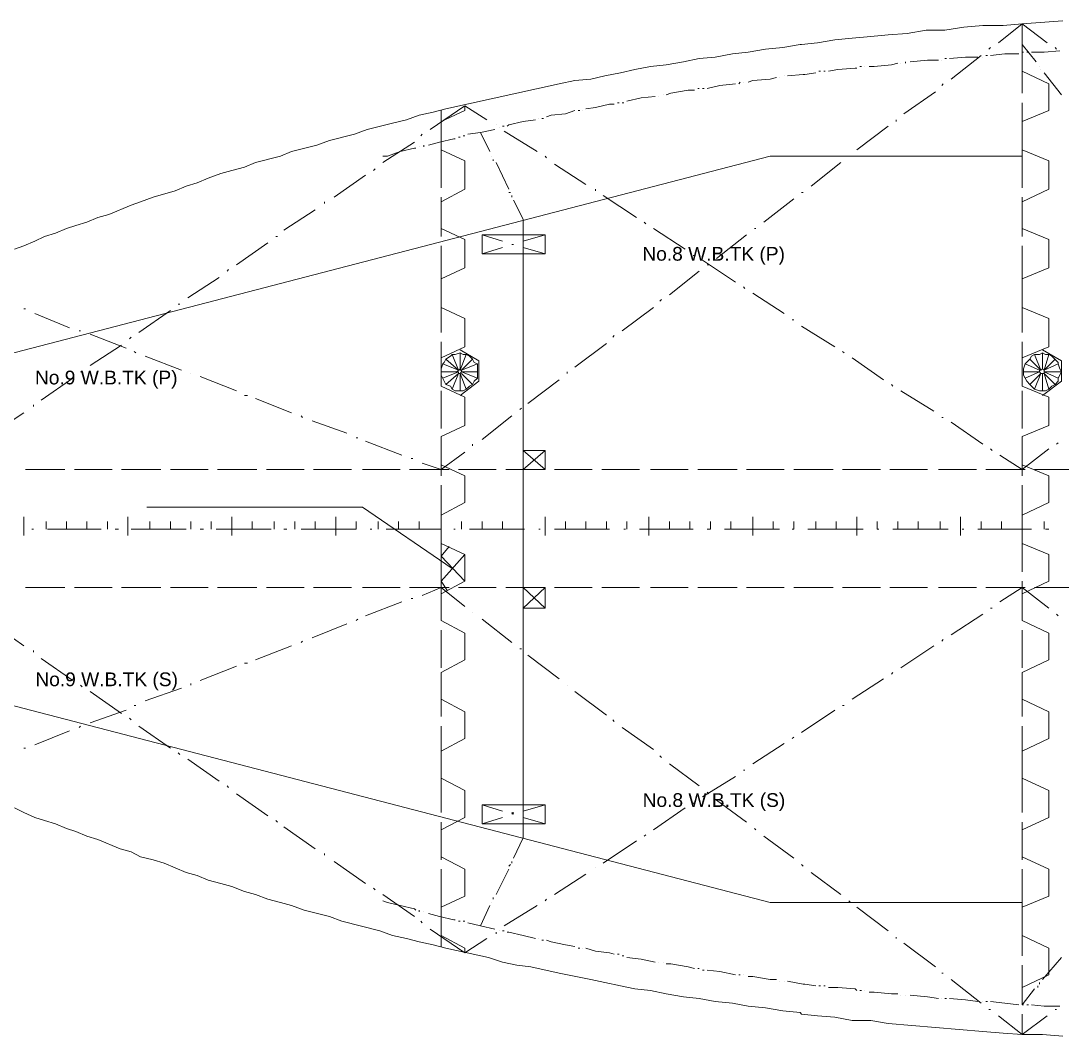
# Model space of a CAD drawing. Header units: millimetres. Extents: x -1005 to 291095, y 1156 to 46131.
# Drawn here: x 50170 to 95730, y 1431 to 45856 of the extents above; entities that cross this region are included whole.
import ezdxf

# ---------------------------------------------------------------- set-up
doc = ezdxf.new("R2010")
doc.units = ezdxf.units.MM
doc.layers.add('PDF_Geomertry', color=7, linetype='Continuous')
doc.styles.get("Standard").update_dxf_attribs({"font": 'arial.ttf'})

msp = doc.modelspace()

# ---------------------------------------------------------------- linework, layer by layer
at = {"layer": 'PDF_Geomertry', "lineweight": 5}
for points in [[(49894, 35869), (50307, 36007), (50789, 36213), (51203, 36420), (51685, 36558), (52167, 36764), (52580, 36902), (53062, 37040), (53544, 37246), (54027, 37384), (54991, 37797), (55404, 37935), (55955, 38142), (56919, 38417), (57401, 38624), (57884, 38762), (58366, 38968), (58917, 39175), (59399, 39313), (59950, 39450), (60432, 39657), (61534, 39932), (62016, 40139), (63118, 40415), (63669, 40621), (64771, 40897), (65322, 41103), (66424, 41379), (67044, 41517), (67595, 41723), (68215, 41861), (68766, 41999), (73725, 43101), (74414, 43238), (75102, 43307), (75722, 43445), (76411, 43583), (77031, 43721), (77720, 43858), (78408, 43927), (79166, 44065), (79855, 44203), (80543, 44272), (81301, 44409), (81990, 44478), (82747, 44616), (83505, 44685), (84263, 44823), (84332, 44823), (85020, 44892), (85778, 45029), (86536, 45098), (87362, 45167), (88120, 45236), (88946, 45305), (89773, 45442), (90599, 45442), (91426, 45580), (92252, 45649), (93148, 45649), (93974, 45718), (95765, 45856)], [(92941, 44892), (93974, 45718)], [(95076, 44892), (93974, 45718), (93974, 44823), (94594, 44065)], [(92528, 44616), (92597, 44685)], [(93974, 44823), (93974, 43652), (95145, 43101), (95145, 41930), (93974, 41448), (93974, 40208), (95145, 39726), (95145, 38486), (93974, 37935), (93974, 36764), (95145, 36282), (95145, 35042), (93974, 34560), (93974, 33320), (95145, 32838), (95145, 31599), (93974, 31116), (93974, 29877), (95145, 29395), (95145, 28155), (93974, 27673), (93974, 26433), (95145, 25951), (95145, 24780), (93974, 24229), (93974, 23609), (93974, 22989), (95145, 22507), (95145, 21336), (93974, 20785), (93974, 19614), (95145, 19063), (95145, 17892), (93974, 17341), (93974, 16171), (95145, 15620), (95145, 14449), (93974, 13898), (93974, 12727), (95145, 12176), (95145, 11005), (93974, 10454), (93974, 9283), (95145, 8732), (95145, 7561), (93974, 7079), (93974, 5839), (95145, 5288), (95145, 4117), (93974, 3566), (93974, 2809), (94043, 2809)], [(95489, 44616), (95420, 44685)], [(90668, 44203), (90599, 44203)], [(92046, 44272), (91495, 44272), (90806, 44203)], [(90875, 43307), (92183, 44340)], [(92252, 44272), (92252, 44272)], [(92459, 44340), (92390, 44340)], [(93836, 44409), (93216, 44409), (92597, 44340)], [(94043, 44478), (93974, 44478)], [(93974, 42687), (93974, 44409)], [(94250, 44478), (94181, 44478)], [(95627, 44547), (94938, 44478), (94387, 44478)], [(86742, 43789), (86673, 43789), (85916, 43721), (85502, 43652)], [(86949, 43858), (86880, 43858)], [(87087, 43858), (87087, 43858)], [(88533, 43996), (88257, 43927), (87500, 43858), (87293, 43858)], [(88671, 43996), (88671, 43996)], [(88877, 44065), (88877, 43996)], [(90324, 44134), (89842, 44134), (89084, 44065)], [(90461, 44134), (90461, 44134)], [(94732, 43858), (94732, 43858)], [(83230, 43376), (82954, 43307), (82196, 43238), (81990, 43170)], [(83367, 43376), (83367, 43376)], [(83574, 43445), (83574, 43445)], [(84951, 43583), (84469, 43514), (84400, 43514), (83712, 43445)], [(85158, 43652), (85089, 43652)], [(85365, 43652), (85296, 43652)], [(94801, 43721), (94801, 43721)], [(94938, 43583), (95696, 42619)], [(79855, 42894), (79786, 42894)], [(80061, 42894), (79992, 42894)], [(81439, 43101), (80750, 43032), (80199, 42894)], [(81645, 43170), (81577, 43101)], [(81783, 43170), (81783, 43170)], [(90461, 43032), (90530, 43101)], [(77926, 42550), (77306, 42481), (76686, 42343)], [(78064, 42550), (78064, 42550)], [(78271, 42619), (78271, 42619)], [(79648, 42825), (79373, 42825), (78615, 42687), (78408, 42619)], [(88808, 41792), (90186, 42756)], [(68077, 41103), (69592, 42136), (70557, 41517)], [(68559, 23609), (68559, 24229), (69592, 24780), (69592, 25951), (68559, 26433), (68559, 27673), (69592, 28155), (69592, 29395), (68559, 29877), (68559, 31116), (69592, 31599), (69592, 32838), (68559, 33320), (68559, 34560), (69592, 35042), (69592, 36282), (68559, 36764), (68559, 37935), (69592, 38486), (69592, 39726), (68559, 40208), (68559, 41448), (69592, 41930), (69592, 42136)], [(68559, 40621), (68559, 41930)], [(74414, 41930), (74000, 41792), (73380, 41723), (73174, 41654)], [(74620, 41930), (74551, 41930)], [(74758, 41930), (74758, 41930)], [(76135, 42205), (75929, 42205), (75309, 42068), (74896, 41999)], [(76342, 42274), (76273, 42274)], [(76549, 42274), (76480, 42274)], [(93974, 40621), (93974, 42274)], [(72692, 41517), (72141, 41448), (71521, 41310), (71452, 41241)], [(72829, 41585), (72829, 41585)], [(73036, 41585), (72967, 41585)], [(88464, 41448), (88464, 41517)], [(70901, 41103), (70281, 40966), (69730, 40897)], [(70970, 41310), (70970, 41310)], [(71108, 41172), (71108, 41172)], [(71314, 41241), (71245, 41241)], [(72761, 40139), (71314, 41034)], [(86742, 40208), (88120, 41241)], [(66011, 39657), (67388, 40552)], [(67664, 40828), (67733, 40897)], [(69179, 40690), (69110, 40690), (68490, 40552), (68008, 40415)], [(69386, 40759), (69317, 40759)], [(69592, 40828), (69523, 40828)], [(70281, 40966), (70694, 40139)], [(67457, 40277), (67388, 40277), (66768, 40139), (66217, 39932), (66011, 39932)], [(67595, 40346), (67595, 40346)], [(67802, 40415), (67802, 40346)], [(68559, 38555), (68559, 40208)], [(93974, 38555), (93974, 40208)], [(46657, 30497), (82954, 39932), (93974, 39932)], [(70763, 39932), (70763, 39932)], [(70832, 39795), (70832, 39726)], [(70970, 39657), (71521, 38486)], [(73174, 39864), (73105, 39932)], [(84745, 38624), (86053, 39657)], [(86398, 39932), (86467, 39932)], [(65598, 39313), (65666, 39381)], [(74896, 38693), (73518, 39588)], [(63876, 38142), (65253, 39106)], [(71521, 38348), (71590, 38348)], [(75309, 38417), (75309, 38486)], [(84332, 38348), (84400, 38348)], [(63462, 37866), (63462, 37935)], [(68559, 36420), (68559, 38142)], [(71659, 38211), (71659, 38142)], [(71727, 9214), (72141, 10110), (72141, 37177), (71727, 38004)], [(77100, 37246), (75653, 38211)], [(82679, 37040), (83987, 38073)], [(93974, 36420), (93974, 38142)], [(61672, 36695), (63049, 37591)], [(77513, 36971), (77444, 37040)], [(70350, 36489), (71245, 36213)], [(72141, 36213), (73105, 36489)], [(79235, 35869), (77857, 36764)], [(80612, 35456), (81921, 36489)], [(82265, 36764), (82334, 36764)], [(59605, 35180), (60983, 36144)], [(61327, 36420), (61396, 36420)], [(68559, 34354), (68559, 36007)], [(93974, 34354), (93974, 36007)], [(70350, 35662), (71245, 35938)], [(72141, 35938), (73105, 35662)], [(79648, 35593), (79579, 35593)], [(81439, 34422), (79992, 35387)], [(80199, 35180), (80268, 35180)], [(57470, 33734), (58848, 34629)], [(59192, 34905), (59261, 34973)], [(78546, 33871), (79855, 34905)], [(81852, 34147), (81783, 34216)], [(68559, 32218), (68559, 33940)], [(83574, 33045), (82196, 33940)], [(93974, 32218), (93974, 33871)], [(57057, 33458), (57126, 33458)], [(76480, 32287), (77857, 33320)], [(78133, 33596), (78202, 33665)], [(50376, 33252), (50307, 33252)], [(52305, 32425), (50789, 33045)], [(55335, 32218), (56713, 33183)], [(83987, 32769), (83918, 32769)], [(85778, 31599), (84332, 32494)], [(52787, 32287), (52718, 32287)], [(54784, 31530), (53200, 32150)], [(54922, 31943), (54991, 32012)], [(76067, 32012), (76135, 32081)], [(53200, 30772), (54578, 31667)], [(68559, 30152), (68559, 31805)], [(69386, 29463), (70212, 30083), (70212, 30979), (69386, 31461)], [(74414, 30703), (75791, 31736)], [(93974, 30152), (93974, 31805)], [(94869, 31461), (95696, 30979), (95696, 30083), (94869, 29463)], [(55197, 31323), (55129, 31392)], [(57195, 30565), (55611, 31185)], [(68628, 30841), (69317, 30565), (68766, 31048)], [(69317, 30565), (69041, 31254)], [(69386, 30634), (69386, 31323)], [(69386, 30565), (69661, 31254)], [(70143, 30841), (69455, 30565), (69937, 31048)], [(86191, 31323), (86122, 31392)], [(87913, 30152), (86536, 31116)], [(94319, 31048), (94801, 30565), (94525, 31254)], [(94869, 30634), (94869, 31323)], [(95145, 31254), (94938, 30565), (95558, 30841)], [(94938, 30565), (95420, 31048)], [(94732, 30565), (94112, 30841)], [(51065, 29257), (52442, 30221)], [(52787, 30497), (52856, 30497)], [(57608, 30428), (57608, 30428)], [(59605, 29670), (58021, 30290)], [(69248, 30497), (68559, 30497)], [(69317, 30497), (68628, 30221)], [(69041, 29739), (69317, 30428), (68766, 29946)], [(69661, 29739), (69386, 30428), (69386, 29670)], [(70143, 30221), (69455, 30497), (70143, 30497)], [(69455, 30428), (69937, 29946)], [(72347, 29119), (73725, 30152)], [(74069, 30428), (74069, 30497)], [(94043, 30497), (94732, 30497), (94112, 30221)], [(94319, 29946), (94801, 30428), (94525, 29739)], [(94869, 30428), (94869, 29670)], [(95696, 30497), (94938, 30497), (95558, 30221)], [(95420, 29946), (94938, 30428), (95145, 29739)], [(68559, 28017), (68559, 29670)], [(88326, 29877), (88257, 29946)], [(90117, 28775), (88671, 29670)], [(93974, 28017), (93974, 29670)], [(60088, 29463), (59950, 29463)], [(62016, 28706), (60432, 29326)], [(48930, 27810), (50307, 28706)], [(50721, 28981), (50721, 29050)], [(72003, 28844), (72072, 28912)], [(62498, 28499), (62429, 28568)], [(64427, 27810), (62911, 28361)], [(70350, 27535), (71659, 28568)], [(90530, 28499), (90461, 28499)], [(92252, 27328), (90875, 28293)], [(64909, 27604), (64840, 27604)], [(66837, 26846), (65253, 27466)], [(68559, 25951), (68559, 27604)], [(93974, 25951), (93974, 27604)], [(95489, 27328), (95558, 27397)], [(69592, 26984), (68559, 26226), (67733, 26502)], [(69937, 27259), (69937, 27328)], [(71383, 26226), (73105, 26226), (72141, 27053)], [(73105, 27053), (72141, 26226)], [(92665, 27053), (92597, 27122)], [(93010, 26846), (93974, 26226), (95145, 27122)], [(67319, 26708), (67251, 26708)], [(50376, 26226), (52098, 26226)], [(52511, 26226), (54164, 26226)], [(54578, 26226), (56299, 26226)], [(56713, 26226), (58366, 26226)], [(58779, 26226), (60501, 26226)], [(60914, 26226), (62567, 26226)], [(62980, 26226), (64633, 26226)], [(65115, 26226), (66768, 26226)], [(67182, 26226), (68904, 26226)], [(69317, 26226), (70970, 26226)], [(73518, 26226), (75171, 26226)], [(75584, 26226), (77237, 26226)], [(77720, 26226), (79373, 26226)], [(79786, 26226), (81508, 26226)], [(81921, 26226), (83574, 26226)], [(83987, 26226), (85709, 26226)], [(86122, 26226), (87775, 26226)], [(88189, 26226), (89842, 26226)], [(90324, 26226), (91977, 26226)], [(92390, 26226), (94112, 26226)], [(94525, 26226), (96178, 26226)], [(68559, 23816), (68559, 25538)], [(93974, 23816), (93974, 25538)], [(50307, 23334), (50307, 24160)], [(54853, 23334), (54853, 24160)], [(55680, 24573), (65115, 24573), (69041, 21887)], [(59399, 23334), (59399, 24160)], [(63945, 23334), (63945, 24160)], [(68559, 23334), (68559, 24160)], [(73105, 23334), (73105, 24160)], [(77651, 23334), (77651, 24160)], [(82196, 23334), (82196, 24160)], [(86742, 23334), (86742, 24160)], [(91288, 23334), (91288, 24160)], [(51272, 23609), (51272, 23953)], [(52167, 23609), (52167, 23953)], [(53062, 23609), (53062, 23953)], [(53958, 23609), (53958, 23953)], [(55817, 23609), (55817, 23953)], [(56713, 23609), (56713, 23953)], [(57608, 23609), (57608, 23953)], [(58503, 23609), (58503, 23953)], [(60294, 23609), (60294, 23953)], [(61258, 23609), (61258, 23953)], [(62154, 23609), (62154, 23953)], [(62429, 23609), (64840, 23609), (64840, 23953)], [(63049, 23609), (63049, 23953)], [(65804, 23609), (65804, 23953)], [(66700, 23609), (66700, 23953)], [(67595, 23609), (67595, 23953)], [(69455, 23609), (69455, 23953)], [(70350, 23609), (70350, 23953)], [(71245, 23609), (71245, 23953)], [(72141, 23609), (72141, 23953)], [(74000, 23609), (74000, 23953)], [(74896, 23609), (74896, 23953)], [(75791, 23609), (75791, 23953)], [(76686, 23609), (76686, 23953)], [(78546, 23609), (78546, 23953)], [(79441, 23609), (79441, 23953)], [(80199, 23609), (80337, 23609), (80337, 23953)], [(81232, 23609), (81232, 23953)], [(83092, 23609), (83092, 23953)], [(83918, 23609), (83987, 23609), (83987, 23953)], [(84951, 23609), (84951, 23953)], [(85847, 23609), (85847, 23953)], [(87638, 23953), (87638, 23609), (87706, 23609)], [(88533, 23609), (88533, 23953)], [(89428, 23609), (89428, 23953)], [(90393, 23609), (90393, 23953)], [(92183, 23609), (92183, 23953)], [(93079, 23609), (93079, 23953)], [(93974, 23609), (93974, 23953)], [(94938, 23609), (94938, 23953)], [(50652, 23609), (50721, 23609)], [(51340, 23609), (53682, 23609)], [(54302, 23609), (54440, 23609)], [(54991, 23609), (57401, 23609)], [(58021, 23609), (58159, 23609)], [(58710, 23609), (61121, 23609)], [(61672, 23609), (61809, 23609)], [(65460, 23609), (65529, 23609)], [(66149, 23609), (68559, 23609), (68559, 22989), (69592, 22507), (69592, 21336), (68559, 20785), (68559, 19614), (69592, 19063), (69592, 17892), (68559, 17341), (68559, 16171), (69592, 15620), (69592, 14449), (68559, 13898), (68559, 12727), (69592, 12176), (69592, 11005), (68559, 10454), (68559, 9283), (69592, 8732), (69592, 7561), (68559, 7079), (68559, 5839), (69592, 5288), (69592, 5082)], [(68559, 21749), (68559, 23402)], [(69110, 23609), (69179, 23609)], [(69799, 23609), (72210, 23609)], [(72829, 23609), (72898, 23609)], [(73518, 23609), (75929, 23609)], [(76549, 23609), (76618, 23609)], [(77237, 23609), (79579, 23609)], [(80957, 23609), (83367, 23609)], [(84607, 23609), (87018, 23609)], [(88326, 23609), (90737, 23609)], [(91357, 23609), (91426, 23609)], [(92046, 23609), (94387, 23609)], [(93974, 21749), (93974, 23402)], [(95007, 23609), (95145, 23609)], [(69592, 21336), (68559, 22438), (68904, 22851)], [(68559, 19683), (68559, 21336), (69592, 22507)], [(68559, 22438), (68559, 21336), (68835, 20923)], [(50376, 21061), (52098, 21061)], [(52511, 21061), (54164, 21061)], [(54578, 21061), (56299, 21061)], [(56713, 21061), (58366, 21061)], [(58779, 21061), (60501, 21061)], [(60914, 21061), (62567, 21061)], [(62980, 21061), (64633, 21061)], [(65115, 21061), (66768, 21061)], [(67182, 21061), (68904, 21061)], [(69592, 20234), (68559, 21061), (67733, 20716)], [(69317, 21061), (70970, 21061)], [(71383, 21061), (73105, 21061), (72141, 20165)], [(73105, 20165), (72141, 21061)], [(73518, 21061), (75171, 21061)], [(75584, 21061), (77237, 21061)], [(77720, 21061), (79373, 21061)], [(79786, 21061), (81508, 21061)], [(81921, 21061), (83574, 21061)], [(83987, 21061), (85709, 21061)], [(86122, 21061), (87775, 21061)], [(88189, 21061), (89842, 21061)], [(90324, 21061), (91977, 21061)], [(92390, 21061), (94112, 21061)], [(93010, 20441), (93974, 21061), (95145, 20165)], [(93974, 19683), (93974, 21336)], [(94525, 21061), (96178, 21061)], [(67319, 20579), (67251, 20579)], [(66837, 20441), (65253, 19821)], [(92665, 20165), (92597, 20165)], [(64909, 19683), (64840, 19614)], [(69937, 19959), (69937, 19959)], [(70350, 19683), (71659, 18650)], [(92252, 19890), (90875, 18994)], [(95489, 19890), (95558, 19821)], [(48930, 19477), (50307, 18512)], [(64427, 19477), (62911, 18857)], [(68559, 17548), (68559, 19201)], [(93974, 17548), (93974, 19201)], [(62498, 18719), (62429, 18650)], [(90530, 18788), (90461, 18719)], [(50721, 18306), (50721, 18237)], [(62016, 18512), (60432, 17892)], [(72003, 18375), (72072, 18375)], [(90117, 18512), (88671, 17548)], [(51065, 17961), (52442, 16997)], [(72347, 18099), (73725, 17066)], [(59605, 17617), (58021, 16997)], [(60088, 17755), (59950, 17755)], [(88326, 17341), (88257, 17273)], [(57608, 16859), (57608, 16790)], [(68559, 15413), (68559, 17135)], [(87913, 17066), (86536, 16171)], [(93974, 15413), (93974, 17135)], [(46381, 16377), (46657, 16722), (82954, 7286), (93974, 7286)], [(52787, 16790), (52856, 16722)], [(53200, 16515), (54578, 15551)], [(57195, 16653), (55611, 16102)], [(74069, 16790), (74069, 16790)], [(74414, 16515), (75791, 15482)], [(54784, 15688), (53200, 15137)], [(55197, 15895), (55129, 15895)], [(85778, 15688), (84332, 14724)], [(86191, 15895), (86122, 15895)], [(54922, 15344), (54991, 15275)], [(76067, 15275), (76135, 15206)], [(52305, 14793), (50789, 14173)], [(52787, 15000), (52718, 14931)], [(55335, 15000), (56713, 14035)], [(68559, 13347), (68559, 15000)], [(76480, 14931), (77857, 13967)], [(93974, 13347), (93974, 15000)], [(83574, 14242), (82196, 13347)], [(83987, 14518), (83918, 14449)], [(50376, 14035), (50307, 14035)], [(57057, 13829), (57126, 13760)], [(78133, 13691), (78202, 13622)], [(57470, 13553), (58848, 12589)], [(78546, 13347), (79855, 12382)], [(68559, 11212), (68559, 12933)], [(81439, 12796), (79992, 11900)], [(81852, 13071), (81783, 13071)], [(93974, 11212), (93974, 12933)], [(59192, 12382), (59261, 12314)], [(59605, 12038), (60983, 11074)], [(80199, 12107), (80268, 12038)], [(49894, 11418), (50307, 11212), (50789, 11005), (51203, 10867), (51685, 10729), (52167, 10523), (52580, 10385), (53062, 10178), (53544, 10041), (54509, 9627), (54991, 9490), (55404, 9283), (55955, 9145), (56437, 9008), (57401, 8594), (57884, 8457), (58366, 8250), (58917, 8112), (59399, 7974), (59950, 7768), (60432, 7630), (60983, 7423), (61534, 7286), (62016, 7148), (62567, 6941), (63669, 6666), (64220, 6459), (65873, 6046), (66424, 5839), (67044, 5702), (67595, 5564), (68215, 5426), (68766, 5288), (70625, 4875), (71245, 4668), (71865, 4531), (72485, 4462), (73725, 4186), (75102, 3911), (75722, 3773), (76411, 3635), (77031, 3498), (77720, 3429), (78408, 3291), (79166, 3153), (79855, 3084), (80543, 2947), (81301, 2878), (81990, 2740), (82747, 2671), (83505, 2533), (84263, 2464), (84332, 2396), (85020, 2327), (85778, 2258), (86536, 2120), (87362, 2120), (88120, 1982), (92252, 1638), (93148, 1569), (93974, 1500), (94869, 1500), (95765, 1431)], [(70350, 11556), (71245, 11280)], [(72141, 11280), (73105, 11556)], [(79235, 11418), (77857, 10454)], [(79648, 11625), (79579, 11625)], [(80612, 11763), (81921, 10798)], [(70350, 10729), (71245, 11005)], [(71659, 11143), (71727, 11212)], [(71659, 11212), (71727, 11143)], [(72141, 11005), (73105, 10729)], [(61327, 10867), (61396, 10798)], [(61672, 10592), (63049, 9627)], [(68559, 9145), (68559, 10798)], [(82265, 10523), (82334, 10454)], [(93974, 9145), (93974, 10798)], [(77513, 10247), (77444, 10178)], [(82679, 10178), (83987, 9214)], [(77100, 9972), (75653, 9008)], [(63462, 9421), (63462, 9352)], [(63876, 9076), (65253, 8112)], [(68559, 7079), (68559, 8732)], [(70970, 7630), (71521, 8732)], [(71521, 8870), (71590, 8939)], [(71659, 9008), (71659, 9076)], [(75309, 8801), (75309, 8801)], [(84332, 8939), (84400, 8870)], [(93974, 7079), (93974, 8732)], [(74896, 8525), (73518, 7630)], [(84745, 8594), (86053, 7630)], [(65598, 7906), (65666, 7837)], [(66011, 7630), (67388, 6666)], [(67457, 6941), (67388, 7010), (66768, 7148), (66217, 7286), (66011, 7355)], [(70832, 7423), (70832, 7492)], [(73174, 7423), (73105, 7355)], [(86398, 7355), (86467, 7286)], [(67595, 6872), (67595, 6941)], [(67802, 6872), (67802, 6872)], [(70281, 6253), (70694, 7148)], [(70763, 7286), (70763, 7286)], [(72761, 7148), (71314, 6253)], [(86742, 7079), (88120, 6046)], [(67664, 6459), (67733, 6390)], [(69179, 6528), (69110, 6528), (68490, 6666), (68008, 6804)], [(68559, 5357), (68559, 6666)], [(69386, 6459), (69317, 6459)], [(69592, 6459), (69523, 6459)], [(70901, 6115), (70281, 6253), (69730, 6390)], [(93974, 4944), (93974, 6666)], [(68077, 6115), (69592, 5082), (70557, 5702)], [(70970, 5977), (70970, 5908)], [(71108, 6046), (71108, 6046)], [(71314, 6046), (71245, 6046)], [(72692, 5702), (72141, 5839), (71521, 5977), (71452, 5977)], [(72829, 5702), (72829, 5702)], [(73036, 5633), (72967, 5633)], [(74414, 5357), (74000, 5426), (73380, 5564), (73174, 5633)], [(88464, 5770), (88464, 5702)], [(88808, 5495), (90186, 4462)], [(74620, 5288), (74551, 5288)], [(74758, 5288), (74758, 5288)], [(76135, 5013), (75929, 5082), (75309, 5151), (74896, 5288)], [(76342, 5013), (76273, 5013)], [(76549, 4944), (76480, 4944)], [(77926, 4668), (77306, 4806), (76686, 4875)], [(78064, 4668), (78064, 4668)], [(78271, 4668), (78271, 4668)], [(79648, 4393), (79373, 4462), (78615, 4600), (78408, 4600)], [(94869, 3911), (95696, 4875)], [(79855, 4393), (79786, 4393)], [(80061, 4324), (79992, 4324)], [(81439, 4117), (80750, 4255), (80199, 4324)], [(81645, 4117), (81577, 4117)], [(81783, 4117), (81783, 4117)], [(90461, 4186), (90530, 4186)], [(93974, 2878), (93974, 4531)], [(83230, 3911), (82954, 3911), (82196, 4049), (81990, 4049)], [(83367, 3842), (83367, 3842)], [(83574, 3842), (83574, 3842)], [(84951, 3635), (84469, 3704), (84400, 3704), (83712, 3842)], [(90875, 3911), (92183, 2878)], [(94732, 3704), (94732, 3773)], [(85158, 3635), (85089, 3635)], [(85365, 3635), (85296, 3635)], [(86742, 3429), (86673, 3498), (85916, 3566), (85502, 3566)], [(86949, 3429), (86880, 3429)], [(87087, 3429), (87087, 3429)], [(88533, 3291), (88257, 3291), (87500, 3360), (87293, 3360)], [(88671, 3222), (88671, 3222)], [(88877, 3222), (88877, 3222)], [(90324, 3084), (89842, 3153), (89084, 3222)], [(93974, 2809), (94525, 3498)], [(94663, 3566), (94663, 3635)], [(90461, 3084), (90461, 3084)], [(90668, 3084), (90599, 3084)], [(92046, 2947), (91495, 3015), (90806, 3084)], [(92252, 2947), (92252, 2947)], [(92459, 2947), (92390, 2947)], [(93836, 2809), (93216, 2878), (92597, 2947)], [(94250, 2809), (94181, 2809)], [(95627, 2740), (94938, 2740), (94387, 2809)], [(92528, 2602), (92597, 2602)], [(95076, 2327), (93974, 1500), (92941, 2327)], [(93974, 1500), (93974, 2396)], [(95489, 2602), (95420, 2602)]]:
    msp.add_lwpolyline(points, dxfattribs=at)
for points in [[(70350, 36489), (73105, 36489), (73105, 35662), (70350, 35662), (70350, 36489)], [(71727, 36075), (71659, 36075)], [(69386, 29670), (69523, 29670), (69661, 29739), (69799, 29877), (69937, 29946), (70006, 30083), (70143, 30221), (70143, 30841), (70006, 30910), (69937, 31048), (69799, 31185), (69661, 31254), (69523, 31254), (69386, 31323), (69179, 31254), (69041, 31254), (68972, 31185), (68766, 31048), (68697, 30910), (68628, 30841), (68559, 30634), (68559, 30359), (68697, 30083), (68766, 29946), (68972, 29877), (69041, 29739), (69179, 29670), (69386, 29670)], [(94869, 29670), (95007, 29670), (95145, 29739), (95283, 29877), (95420, 29946), (95558, 30083), (95558, 30221), (95696, 30497), (95627, 30634), (95558, 30841), (95558, 30910), (95283, 31185), (95145, 31254), (95007, 31254), (94869, 31323), (94732, 31254), (94525, 31254), (94387, 31185), (94319, 31048), (94112, 30841), (94043, 30634), (94043, 30359), (94181, 30083), (94319, 29946), (94387, 29877), (94525, 29739), (94732, 29670), (94869, 29670)], [(69386, 30428), (69455, 30497), (69455, 30565), (69386, 30565), (69386, 30634), (69248, 30497), (69317, 30497), (69317, 30428), (69386, 30428)], [(94869, 30428), (94938, 30428), (94938, 30565), (94869, 30634), (94801, 30565), (94732, 30565), (94732, 30497), (94801, 30428), (94869, 30428)], [(72141, 26226), (73105, 26226), (73105, 27053), (72141, 27053), (72141, 26226)], [(72141, 21061), (73105, 21061), (73105, 20165), (72141, 20165), (72141, 21061)], [(70350, 10729), (73105, 10729), (73105, 11556), (70350, 11556), (70350, 10729)]]:
    msp.add_lwpolyline(points, close=True, dxfattribs=at)

# ---------------------------------------------------------------- texts
for s, p in [('No.8 W.B.TK (P)', (77362, 35362)), ('No.9 W.B.TK (P)', (50787, 29949)), ('No.9 W.B.TK (S)', (50805, 16745)), ('No.8 W.B.TK (S)', (77375, 11462))]:
    msp.add_text(s, height=600).set_placement(p)

doc.saveas('drawing.dxf')
